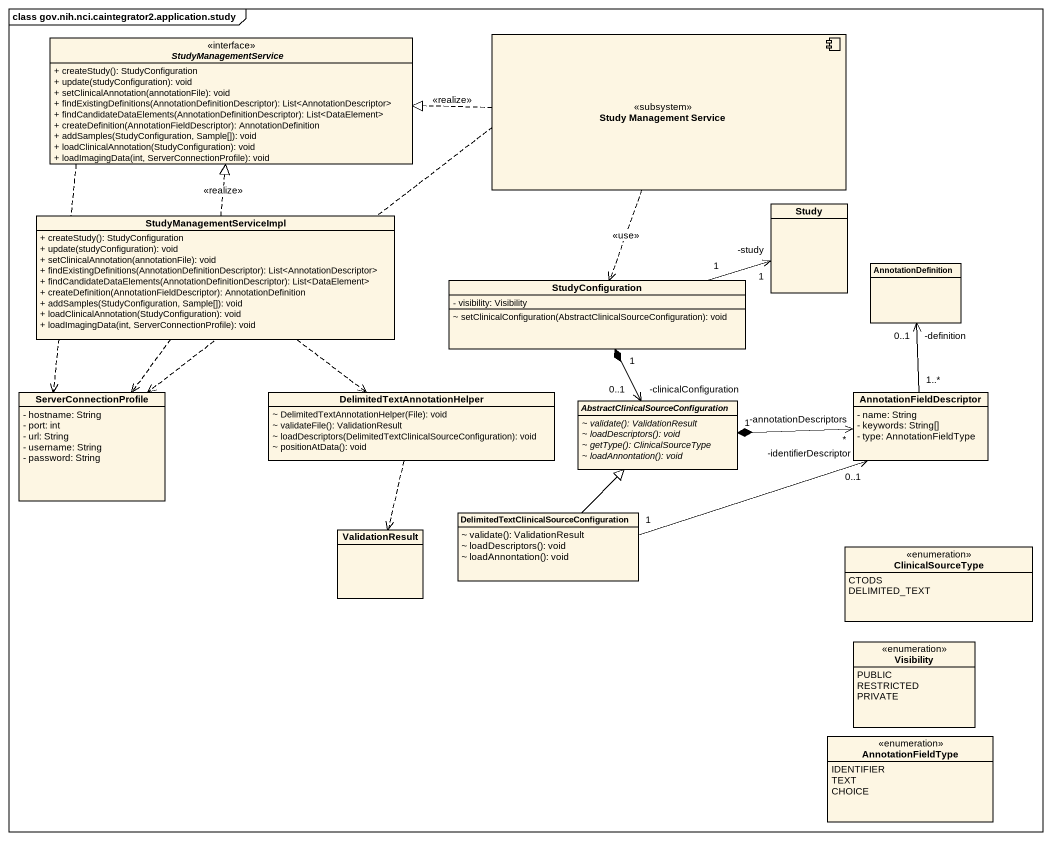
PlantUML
@startuml
mainframe class gov.nih.nci.caintegrator2.application.study
allowmixing
hide circle
hide empty members
skinparam classAttributeIconSize 0
interface StudyManagementService <<interface>> {
  + createStudy(): StudyConfiguration
  + update(studyConfiguration): void
  + setClinicalAnnotation(annotationFile): void
  + findExistingDefinitions(AnnotationDefinitionDescriptor): List<AnnotationDescriptor>
  + findCandidateDataElements(AnnotationDefinitionDescriptor): List<DataElement>
  + createDefinition(AnnotationFieldDescriptor): AnnotationDefinition
  + addSamples(StudyConfiguration, Sample[]): void
  + loadClinicalAnnotation(StudyConfiguration): void
  + loadImagingData(int, ServerConnectionProfile): void
}
component "Study Management Service" as Study_Management_Service <<subsystem>>
class StudyManagementServiceImpl {
  + createStudy(): StudyConfiguration
  + update(studyConfiguration): void
  + setClinicalAnnotation(annotationFile): void
  + findExistingDefinitions(AnnotationDefinitionDescriptor): List<AnnotationDescriptor>
  + findCandidateDataElements(AnnotationDefinitionDescriptor): List<DataElement>
  + createDefinition(AnnotationFieldDescriptor): AnnotationDefinition
  + addSamples(StudyConfiguration, Sample[]): void
  + loadClinicalAnnotation(StudyConfiguration): void
  + loadImagingData(int, ServerConnectionProfile): void
}
class Study
class AnnotationDefinition
class StudyConfiguration {
  - visibility: Visibility
  ~ setClinicalConfiguration(AbstractClinicalSourceConfiguration): void
}
class ServerConnectionProfile {
  - hostname: String
  - port: int
  - url: String
  - username: String
  - password: String
}
class "DelimitedTextAnnotationHelper" as DelimitedTextAnnotationHelpe {
  ~ DelimitedTextAnnotationHelper(File): void
  ~ validateFile(): ValidationResult
  ~ loadDescriptors(DelimitedTextClinicalSourceConfiguration): void
  ~ positionAtData(): void
}
class AnnotationFieldDescriptor {
  - name: String
  - keywords: String[]
  - type: AnnotationFieldType
}
abstract class "AbstractClinicalSourceConfiguration" as AbstractClinicalSourceConfig {
  {abstract} ~ validate(): ValidationResult
  {abstract} ~ loadDescriptors(): void
  {abstract} ~ getType(): ClinicalSourceType
  {abstract} ~ loadAnnontation(): void
}
class ValidationResult
class "DelimitedTextClinicalSourceConfiguration" as DelimitedTextClinicalSourceC {
  ~ validate(): ValidationResult
  ~ loadDescriptors(): void
  ~ loadAnnontation(): void
}
enum ClinicalSourceType {
  CTODS
  DELIMITED_TEXT
}
enum Visibility {
  PUBLIC
  RESTRICTED
  PRIVATE
}
enum AnnotationFieldType {
  IDENTIFIER
  TEXT
  CHOICE
}
StudyManagementService ..> ServerConnectionProfile
Study_Management_Service .left.|> StudyManagementService : <<realize>>
Study_Management_Service ..> StudyConfiguration : <<use>>
Study_Management_Service .left.> ServerConnectionProfile
StudyManagementServiceImpl .up.|> StudyManagementService : <<realize>>
StudyManagementServiceImpl ..> ServerConnectionProfile
StudyManagementServiceImpl ..> DelimitedTextAnnotationHelpe
StudyConfiguration "1" -right-> "-study\n1" Study
StudyConfiguration "1" *--> "-clinicalConfiguration\n0..1" AbstractClinicalSourceConfig
DelimitedTextAnnotationHelpe ..> ValidationResult
AnnotationFieldDescriptor "1..*" -up-> "-definition\n0..1" AnnotationDefinition
AbstractClinicalSourceConfig "1" *-right-> "-annotationDescriptors\n*" AnnotationFieldDescriptor
DelimitedTextClinicalSourceC "1" -right-> "-identifierDescriptor\n0..1" AnnotationFieldDescriptor
DelimitedTextClinicalSourceC -up-|> AbstractClinicalSourceConfig
@enduml
